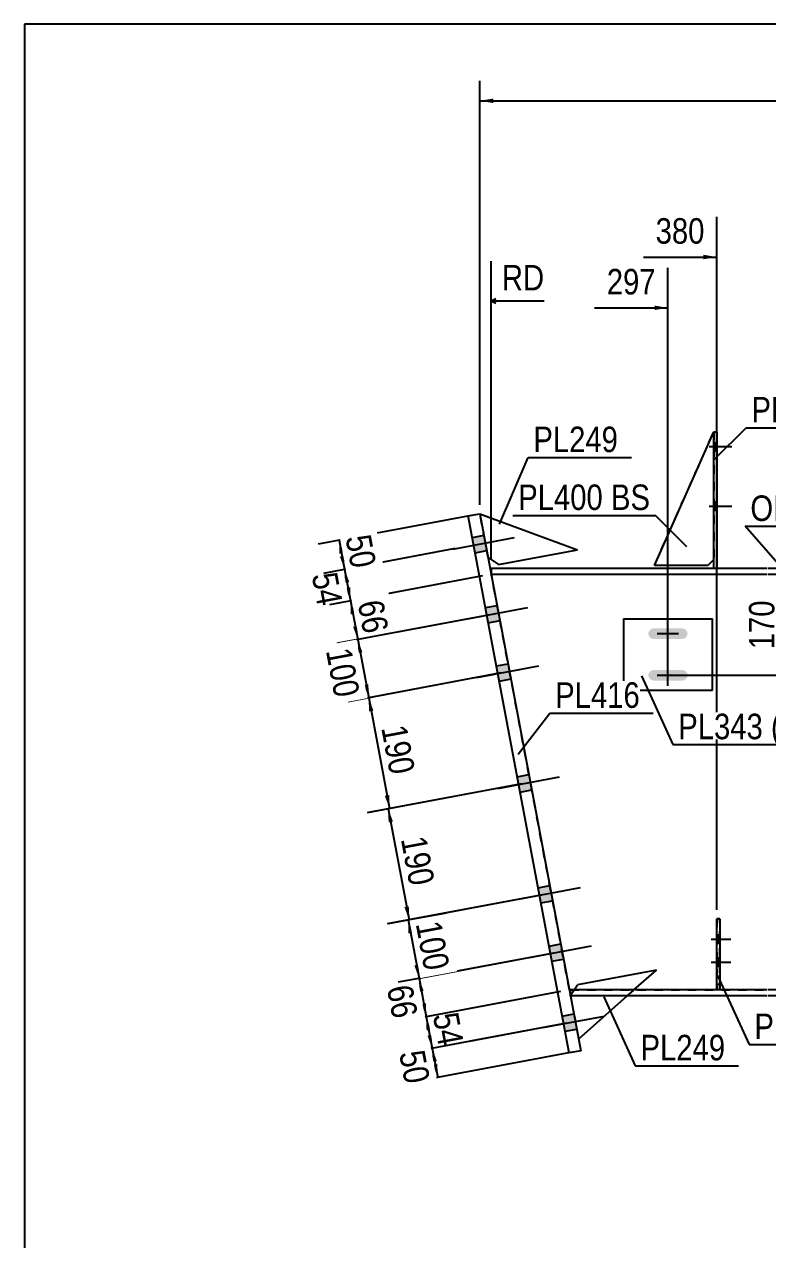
# Model space of a CAD drawing. Header units: millimetres. Extents: x -55 to 348, y -192 to 85.
# Drawn here: x -52.4 to 31, y -51.4 to 85.1 of the extents above; entities that cross this region are included whole.
import ezdxf

# ---------------------------------------------------------------- set-up
doc = ezdxf.new("R2010")
doc.units = ezdxf.units.MM
doc.linetypes.add('DXK_LINE_DOT1', pattern=[1.8814, 0.9407, -0.9407])
doc.linetypes.add('DXK_LINE_DOT2', pattern=[3.9198, 1.9599, -1.9599])
doc.styles.add('Arial Narrow', font='ARIALN.TTF', dxfattribs={"height": 0.2})

# ---------------------------------------------------------------- blocks, each defined once
blk = doc.blocks.new('Unknown-627304437-1201')
at = {"color": 5, "linetype": 'Continuous'}
for p, q in [((347.6, 85.08), (-52.4, 85.08)), ((-52.4, 85.08), (-52.4, -191.92))]:
    blk.add_line(p, q, dxfattribs=at)
blk = doc.blocks.new('Part-627304437-1729 - 1596')
at = {"color": 2, "linetype": 'Continuous'}
for p, q in [((-2.59, 29.89), (-1.28, 30.13)), ((-1.28, 30.13), (10.04, -30.15)), ((8.73, -30.39), (-2.59, 29.89)), ((10.04, -30.15), (8.73, -30.39))]:
    blk.add_line(p, q, dxfattribs=at)
blk = doc.blocks.new('Bolt-627304437-1598 - 1596')
at = {"linetype": 'Continuous'}
for points in [[(25.3, 37.2), (25.3, 38.13), (24.97, 38.13), (24.97, 37.2)], [(25.3, 37.2), (25.3, 38.13), (24.97, 38.13), (24.97, 37.2)], [(25.3, 37.2), (25.3, 38.13), (24.97, 38.13), (24.97, 37.2)], [(25.3, 30.53), (25.3, 31.47), (24.97, 31.47), (24.97, 30.53)], [(25.3, 30.53), (25.3, 31.47), (24.97, 31.47), (24.97, 30.53)], [(25.3, 30.53), (25.3, 31.47), (24.97, 31.47), (24.97, 30.53)]]:
    blk.add_hatch(color=3, dxfattribs=at).paths.add_polyline_path(points)
at = {"color": 3, "linetype": 'Continuous'}
for p, q in [((24.44, 37.67), (26.97, 37.67)), ((24.44, 37.67), (26.97, 37.67)), ((24.44, 37.67), (26.97, 37.67)), ((24.97, 38.13), (25.3, 38.13)), ((24.97, 38.13), (25.3, 38.13)), ((24.97, 38.13), (25.3, 38.13)), ((24.97, 37.2), (25.3, 37.2)), ((24.97, 37.2), (25.3, 37.2)), ((24.97, 37.2), (25.3, 37.2)), ((24.97, 31.47), (25.3, 31.47)), ((24.97, 31.47), (25.3, 31.47)), ((24.97, 31.47), (25.3, 31.47)), ((24.44, 31), (26.97, 31)), ((24.44, 31), (26.97, 31)), ((24.44, 31), (26.97, 31)), ((24.97, 30.53), (25.3, 30.53)), ((24.97, 30.53), (25.3, 30.53)), ((24.97, 30.53), (25.3, 30.53))]:
    blk.add_line(p, q, dxfattribs=at)
blk = doc.blocks.new('Bolt-627304437-1608 - 1596')
at = {"linetype": 'Continuous'}
for points in [[(-2.13, 27.46), (-1.81, 25.76), (-0.5, 26), (-0.82, 27.71)], [(-2.13, 27.46), (-1.81, 25.76), (-0.5, 26), (-0.82, 27.71)], [(-0.66, 19.6), (-0.34, 17.9), (0.98, 18.14), (0.66, 19.84)], [(-0.66, 19.6), (-0.34, 17.9), (0.98, 18.14), (0.66, 19.84)], [(0.58, 13.05), (0.9, 11.34), (2.21, 11.59), (1.89, 13.29)], [(0.58, 13.05), (0.9, 11.34), (2.21, 11.59), (1.89, 13.29)], [(2.91, 0.6), (3.23, -1.11), (4.54, -0.86), (4.22, 0.84)], [(2.91, 0.6), (3.23, -1.11), (4.54, -0.86), (4.22, 0.84)], [(5.25, -11.85), (5.57, -13.56), (6.88, -13.31), (6.56, -11.61)], [(5.25, -11.85), (5.57, -13.56), (6.88, -13.31), (6.56, -11.61)], [(6.48, -18.4), (6.8, -20.11), (8.11, -19.86), (7.79, -18.16)], [(6.48, -18.4), (6.8, -20.11), (8.11, -19.86), (7.79, -18.16)], [(7.96, -26.27), (8.28, -27.97), (9.59, -27.72), (9.27, -26.02)], [(7.96, -26.27), (8.28, -27.97), (9.59, -27.72), (9.27, -26.02)]]:
    blk.add_hatch(color=3, dxfattribs=at).paths.add_polyline_path(points)
at = {"color": 3, "linetype": 'Continuous'}
for p, q in [((-4.32, 26.17), (2.61, 27.47)), ((-4.32, 26.17), (2.61, 27.47)), ((-2.13, 27.46), (-0.82, 27.71)), ((-2.13, 27.46), (-0.82, 27.71)), ((-1.81, 25.76), (-0.5, 26)), ((-1.81, 25.76), (-0.5, 26)), ((-2.85, 18.31), (4.09, 19.61)), ((-2.85, 18.31), (4.09, 19.61)), ((-0.66, 19.6), (0.66, 19.84)), ((-0.66, 19.6), (0.66, 19.84)), ((-0.34, 17.9), (0.98, 18.14)), ((-0.34, 17.9), (0.98, 18.14)), ((-1.62, 11.75), (5.32, 13.06)), ((-1.62, 11.75), (5.32, 13.06)), ((0.58, 13.05), (1.89, 13.29)), ((0.58, 13.05), (1.89, 13.29)), ((0.9, 11.34), (2.21, 11.59)), ((0.9, 11.34), (2.21, 11.59)), ((0.72, -0.7), (7.66, 0.61)), ((0.72, -0.7), (7.66, 0.61)), ((2.91, 0.6), (4.22, 0.84)), ((2.91, 0.6), (4.22, 0.84)), ((3.23, -1.11), (4.54, -0.86)), ((3.23, -1.11), (4.54, -0.86)), ((3.06, -13.15), (10, -11.84)), ((3.06, -13.15), (10, -11.84)), ((5.25, -11.85), (6.56, -11.61)), ((5.25, -11.85), (6.56, -11.61)), ((5.57, -13.56), (6.88, -13.31)), ((5.57, -13.56), (6.88, -13.31)), ((4.29, -19.7), (11.23, -18.39)), ((4.29, -19.7), (11.23, -18.39)), ((6.48, -18.4), (7.79, -18.16)), ((6.48, -18.4), (7.79, -18.16)), ((6.8, -20.11), (8.11, -19.86)), ((6.8, -20.11), (8.11, -19.86)), ((5.77, -27.56), (12.7, -26.26)), ((5.77, -27.56), (12.7, -26.26)), ((7.96, -26.27), (9.27, -26.02)), ((7.96, -26.27), (9.27, -26.02)), ((8.28, -27.97), (9.59, -27.72)), ((8.28, -27.97), (9.59, -27.72))]:
    blk.add_line(p, q, dxfattribs=at)
blk = doc.blocks.new('Bolt-627304437-1609 - 1596')
at = {"color": 3, "linetype": 'DXK_LINE_DOT2'}
for p, q in [((24.67, -17.61), (26.87, -17.61)), ((25.3, -17.15), (25.64, -17.15)), ((25.3, -18.08), (25.64, -18.08)), ((24.67, -20.2), (26.87, -20.2)), ((25.3, -19.73), (25.64, -19.73)), ((25.3, -20.67), (25.64, -20.67))]:
    blk.add_line(p, q, dxfattribs=at)
blk = doc.blocks.new('Bolt-627304437-1615 - 1596')
at = {"linetype": 'Continuous'}
for points in [[(25.64, -18.08), (25.64, -17.15), (25.3, -17.15), (25.3, -18.08)], [(25.64, -20.67), (25.64, -19.73), (25.3, -19.73), (25.3, -20.67)]]:
    blk.add_hatch(color=3, dxfattribs=at).paths.add_polyline_path(points)
at = {"color": 3, "linetype": 'Continuous'}
for p, q in [((24.67, -17.61), (26.87, -17.61)), ((25.3, -17.15), (25.64, -17.15)), ((25.3, -18.08), (25.64, -18.08)), ((24.67, -20.2), (26.87, -20.2)), ((25.3, -19.73), (25.64, -19.73)), ((25.3, -20.67), (25.64, -20.67))]:
    blk.add_line(p, q, dxfattribs=at)
blk = doc.blocks.new('Part-627304437-2015 - 1596')
at = {"color": 2, "linetype": 'Continuous'}
for p, q in [((25.3, -23.33), (25.3, -15.33)), ((25.3, -15.33), (25.64, -15.33)), ((25.64, -15.33), (25.64, -23.33)), ((25.64, -23.33), (25.3, -23.33))]:
    blk.add_line(p, q, dxfattribs=at)
at = {"color": 7, "linetype": 'DXK_LINE_DOT1'}
blk.add_line((25.3, -22.67), (25.64, -22.67), dxfattribs=at)
blk = doc.blocks.new('Part-627304437-1702 - 1596')
at = {"color": 2, "linetype": 'Continuous'}
for p, q in [((18.52, -21.09), (9.67, -22.76)), ((16, -23.33), (18.52, -21.09)), ((9.28, -23.33), (9.67, -22.76)), ((8.89, -23.9), (8.87, -23.92)), ((9.8, -28.84), (15.25, -24))]:
    blk.add_line(p, q, dxfattribs=at)
at = {"color": 7, "linetype": 'DXK_LINE_DOT1'}
for p, q in [((8.87, -23.92), (9.28, -23.33)), ((8.87, -23.92), (9.8, -28.84)), ((15.25, -24), (16, -23.33))]:
    blk.add_line(p, q, dxfattribs=at)
blk = doc.blocks.new('Part-627304437-1638 - 1596')
at = {"color": 7, "linetype": 'DXK_LINE_DOT1'}
for p, q in [((8.76, -23.33), (0, 23.33)), ((0, 23.33), (30.97, 23.33)), ((8.89, -23.33), (30.97, -23.33))]:
    blk.add_line(p, q, dxfattribs=at)
at = {"color": 2, "linetype": 'Continuous'}
blk.add_line((8.89, -23.33), (8.76, -23.33), dxfattribs=at)
blk = doc.blocks.new('Part-627304437-1707 - 1596')
at = {"color": 2, "linetype": 'Continuous'}
for p, q in [((-1.28, 30.13), (9.66, 26.08)), ((0.81, 24.42), (9.66, 26.08)), ((-0.35, 25.22), (0.81, 24.42))]:
    blk.add_line(p, q, dxfattribs=at)
at = {"color": 7, "linetype": 'DXK_LINE_DOT1'}
blk.add_line((-0.35, 25.22), (-1.28, 30.13), dxfattribs=at)
blk = doc.blocks.new('Part-627304437-1813 - 1596')
at = {"color": 2, "linetype": 'Continuous'}
for p, q in [((24.97, 24), (24.97, 39.33)), ((24.97, 39.33), (25.3, 39.33)), ((25.3, 39.33), (25.3, 24))]:
    blk.add_line(p, q, dxfattribs=at)
at = {"color": 7, "linetype": 'DXK_LINE_DOT1'}
blk.add_line((25.3, 24), (24.97, 24), dxfattribs=at)
blk = doc.blocks.new('Part-627304437-1936 - 1596')
at = {"color": 2, "linetype": 'Continuous'}
for p, q in [((18.3, 24.33), (24.97, 39.33)), ((24.97, 25), (24.3, 24.33)), ((24.3, 24.33), (18.3, 24.33))]:
    blk.add_line(p, q, dxfattribs=at)
at = {"color": 7, "linetype": 'DXK_LINE_DOT1'}
blk.add_line((24.97, 39.33), (24.97, 25), dxfattribs=at)
blk = doc.blocks.new('Part-627304437-2109 - 1596')
at = {"color": 7, "linetype": 'DXK_LINE_DOT1'}
for p, q in [((25.3, -15.33), (25.3, -23.33)), ((25.64, -15.33), (25.3, -15.33)), ((25.64, -23.33), (25.64, -15.33))]:
    blk.add_line(p, q, dxfattribs=at)
blk = doc.blocks.new('Part-627304437-2114 - 1596')
at = {"color": 7, "linetype": 'DXK_LINE_DOT1'}
for p, q in [((18.3, 24.33), (24.97, 39.33)), ((24.97, 25), (24.3, 24.33)), ((24.3, 24.33), (18.3, 24.33))]:
    blk.add_line(p, q, dxfattribs=at)
blk = doc.blocks.new('Part-627304437-2119 - 1596')
at = {"color": 2, "linetype": 'Continuous'}
for p, q in [((0, 24), (0, 23.33)), ((30.97, 24), (0, 24)), ((0, 23.33), (30.97, 23.33)), ((48.34, 24), (31.07, 24)), ((31.07, 23.33), (48.34, 23.33)), ((65.9, 24), (48.44, 24)), ((48.44, 23.33), (65.9, 23.33)), ((70.8, 24), (66, 24)), ((66, 23.33), (70.8, 23.33)), ((70.8, 23.33), (70.8, 24))]:
    blk.add_line(p, q, dxfattribs=at)
blk = doc.blocks.new('Part-627304437-2124 - 1596')
at = {"color": 2, "linetype": 'Continuous'}
for p, q in [((8.89, -24), (8.89, -23.33)), ((25.3, -23.33), (8.89, -23.33)), ((30.97, -24), (8.89, -24)), ((30.97, -23.33), (25.64, -23.33)), ((48.34, -23.33), (31.07, -23.33)), ((48.34, -24), (31.07, -24)), ((60.24, -23.33), (48.44, -23.33)), ((65.9, -24), (48.44, -24)), ((65.9, -23.33), (60.57, -23.33)), ((70.8, -23.33), (66, -23.33)), ((70.8, -24), (66, -24)), ((70.8, -24), (70.8, -23.33))]:
    blk.add_line(p, q, dxfattribs=at)
blk = doc.blocks.new('Part-627304437-2315 - 1596')
at = {"color": 2, "linetype": 'Continuous'}
for p, q in [((14.82, 18.33), (24.82, 18.33)), ((14.82, 18.33), (14.82, 10.33)), ((24.82, 10.33), (24.82, 18.33)), ((14.82, 10.33), (24.82, 10.33))]:
    blk.add_line(p, q, dxfattribs=at)
blk = doc.blocks.new('Bolt-627304437-2318 - 1596')
at = {"linetype": 'Continuous'}
for points in [[(21.85, 16.24), (21.98, 16.44), (22.02, 16.67), (21.98, 16.9), (21.85, 17.09), (21.65, 17.22), (21.42, 17.27), (18.22, 17.27), (17.99, 17.22), (17.8, 17.09), (17.67, 16.9), (17.62, 16.67), (17.67, 16.44), (17.8, 16.24), (17.99, 16.11), (18.22, 16.07), (21.42, 16.07), (21.65, 16.11)], [(21.85, 11.58), (21.98, 11.77), (22.02, 12), (21.98, 12.23), (21.85, 12.42), (21.65, 12.55), (21.42, 12.6), (18.22, 12.6), (17.99, 12.55), (17.8, 12.42), (17.67, 12.23), (17.62, 12), (17.67, 11.77), (17.8, 11.58), (17.99, 11.45), (18.22, 11.4), (21.42, 11.4), (21.65, 11.45)]]:
    blk.add_hatch(color=3, dxfattribs=at).paths.add_polyline_path(points)
at = {"color": 3, "linetype": 'Continuous'}
for p, q in [((19.82, 15.47), (19.82, 17.87)), ((18.62, 16.67), (21.02, 16.67)), ((19.82, 10.8), (19.82, 13.2)), ((18.62, 12), (21.02, 12))]:
    blk.add_line(p, q, dxfattribs=at)
blk = doc.blocks.new('StraightDimension-627304437-2432 - 1596')
at = {"linetype": 'Continuous'}
for points in [[(-13.73, 7.95), (-13.76, 9.47), (-13.24, 8.04)], [(-11.45, -1.45), (-11.42, -2.97), (-11.95, -1.54)]]:
    blk.add_hatch(color=7, dxfattribs=at).paths.add_polyline_path(points)
at = {"color": 7, "linetype": 'Continuous'}
for p, q in [((1.06, 12.26), (-16.12, 9.03)), ((-13.76, 9.47), (-11.42, -2.97)), ((3.4, -0.18), (-13.78, -3.41))]:
    blk.add_line(p, q, dxfattribs=at)
at = {"color": 0}
blk.add_wipeout([(-11.83, -0.01), (-7.7, 0.77), (-8.93, 7.34), (-13.06, 6.56)], dxfattribs=at)
at = {"color": 3, "style": 'Arial Narrow'}
blk.add_text('190', height=2.863, rotation=-79.3661, dxfattribs=at).set_placement((-12.36, 6.09))
blk = doc.blocks.new('StraightDimension-627304437-2361 - 1596')
at = {"linetype": 'Continuous'}
for points in [[(-16.44, 22.37), (-16.47, 23.89), (-15.94, 22.46)], [(-15.84, 21.89), (-15.81, 20.37), (-16.33, 21.79)]]:
    blk.add_hatch(color=7, dxfattribs=at).paths.add_polyline_path(points)
at = {"color": 7, "linetype": 'Continuous'}
for p, q in [((-4.07, 26.22), (-18.68, 23.47)), ((-16.47, 23.89), (-15.81, 20.37)), ((-0.98, 23.15), (-18.02, 19.95))]:
    blk.add_line(p, q, dxfattribs=at)
at = {"color": 0}
blk.add_wipeout([(-19.96, 18.94), (-15.84, 19.71), (-16.73, 24.48), (-20.86, 23.71)], dxfattribs=at)
at = {"color": 3, "style": 'Arial Narrow'}
blk.add_text('54', height=2.863, rotation=-79.3661, dxfattribs=at).set_placement((-20.16, 23.23))
blk = doc.blocks.new('StraightDimension-627304437-2453 - 1596')
at = {"linetype": 'Continuous'}
for points in [[(-15.77, 18.84), (-15.81, 20.37), (-15.28, 18.94)], [(-15.02, 17.54), (-14.99, 16.02), (-15.51, 17.45)]]:
    blk.add_hatch(color=7, dxfattribs=at).paths.add_polyline_path(points)
at = {"color": 7, "linetype": 'Continuous'}
for p, q in [((-0.98, 23.15), (-18.16, 19.92)), ((-15.81, 20.37), (-14.99, 16.02)), ((-0.17, 18.8), (-17.35, 15.58))]:
    blk.add_line(p, q, dxfattribs=at)
at = {"color": 0}
blk.add_wipeout([(-14.8, 15.83), (-10.67, 16.61), (-11.57, 21.38), (-15.7, 20.61)], dxfattribs=at)
at = {"color": 3, "style": 'Arial Narrow'}
blk.add_text('66', height=2.863, rotation=-79.3661, dxfattribs=at).set_placement((-15, 20.13))
blk = doc.blocks.new('StraightDimension-627304437-2353 - 1596')
at = {"linetype": 'Continuous'}
for points in [[(-17.05, 25.64), (-17.08, 27.16), (-16.56, 25.74)], [(-16.5, 25.41), (-16.47, 23.89), (-16.99, 25.32)]]:
    blk.add_hatch(color=7, dxfattribs=at).paths.add_polyline_path(points)
at = {"color": 7, "linetype": 'Continuous'}
for p, q in [((-2.26, 29.95), (-19.44, 26.72)), ((-4.07, 26.22), (-18.83, 23.44)), ((-17.08, 27.16), (-16.47, 23.89))]:
    blk.add_line(p, q, dxfattribs=at)
at = {"color": 0}
blk.add_wipeout([(-16.18, 23.17), (-12.05, 23.94), (-12.95, 28.71), (-17.08, 27.94)], dxfattribs=at)
at = {"color": 3, "style": 'Arial Narrow'}
blk.add_text('50', height=2.863, rotation=-79.3661, dxfattribs=at).set_placement((-16.38, 27.46))
blk = doc.blocks.new('StraightDimension-627304437-2370 - 1596')
at = {"linetype": 'Continuous'}
for points in [[(-7.27, -27.87), (-7.3, -26.35), (-6.77, -27.78)], [(-6.66, -28.37), (-6.63, -29.89), (-7.16, -28.46)]]:
    blk.add_hatch(color=7, dxfattribs=at).paths.add_polyline_path(points)
at = {"color": 7, "linetype": 'Continuous'}
for p, q in [((7.78, -23.52), (-9.66, -26.79)), ((8.45, -27.06), (-8.99, -30.33)), ((-7.3, -26.35), (-6.63, -29.89))]:
    blk.add_line(p, q, dxfattribs=at)
at = {"color": 0}
blk.add_wipeout([(-6.37, -30.48), (-2.24, -29.7), (-3.14, -24.93), (-7.27, -25.7)], dxfattribs=at)
at = {"color": 3, "style": 'Arial Narrow'}
blk.add_text('54', height=2.863, rotation=-79.3661, dxfattribs=at).set_placement((-6.57, -26.18))
blk = doc.blocks.new('StraightDimension-627304437-2396 - 1596')
at = {"linetype": 'Continuous'}
for points in [[(-8.08, -23.54), (-8.11, -22.02), (-7.59, -23.45)], [(-7.33, -24.83), (-7.3, -26.35), (-7.82, -24.92)]]:
    blk.add_hatch(color=7, dxfattribs=at).paths.add_polyline_path(points)
at = {"color": 7, "linetype": 'Continuous'}
for p, q in [((6.97, -19.19), (-10.32, -22.44)), ((-8.11, -22.02), (-7.3, -26.35)), ((7.78, -23.52), (-9.51, -26.76))]:
    blk.add_line(p, q, dxfattribs=at)
at = {"color": 0}
blk.add_wipeout([(-11.53, -27.37), (-7.4, -26.6), (-8.3, -21.83), (-12.43, -22.6)], dxfattribs=at)
at = {"color": 3, "style": 'Arial Narrow'}
blk.add_text('66', height=2.863, rotation=-79.3661, dxfattribs=at).set_placement((-11.73, -23.08))
blk = doc.blocks.new('StraightDimension-627304437-2412 - 1596')
at = {"linetype": 'Continuous'}
for points in [[(-9.31, -16.99), (-9.34, -15.47), (-8.82, -16.9)], [(-8.14, -20.5), (-8.11, -22.02), (-8.63, -20.59)]]:
    blk.add_hatch(color=7, dxfattribs=at).paths.add_polyline_path(points)
at = {"color": 7, "linetype": 'Continuous'}
for p, q in [((5.74, -12.64), (-11.7, -15.92)), ((-9.34, -15.47), (-8.11, -22.02)), ((6.97, -19.19), (-10.47, -22.46))]:
    blk.add_line(p, q, dxfattribs=at)
at = {"color": 0}
blk.add_wipeout([(-7.96, -22), (-3.83, -21.23), (-5.07, -14.66), (-9.19, -15.43)], dxfattribs=at)
at = {"color": 3, "style": 'Arial Narrow'}
blk.add_text('100', height=2.863, rotation=-79.3661, dxfattribs=at).set_placement((-8.49, -15.91))
blk = doc.blocks.new('StraightDimension-627304437-2420 - 1596')
at = {"linetype": 'Continuous'}
for points in [[(-11.53, -4.52), (-11.57, -2.99), (-11.04, -4.42)], [(-9.26, -13.93), (-9.23, -15.45), (-9.75, -14.02)]]:
    blk.add_hatch(color=7, dxfattribs=at).paths.add_polyline_path(points)
at = {"color": 7, "linetype": 'Continuous'}
for p, q in [((3.4, -0.18), (-13.92, -3.44)), ((-11.57, -2.99), (-9.23, -15.45)), ((5.74, -12.64), (-11.58, -15.9))]:
    blk.add_line(p, q, dxfattribs=at)
at = {"color": 0}
blk.add_wipeout([(-9.63, -12.48), (-5.5, -11.71), (-6.74, -5.14), (-10.86, -5.91)], dxfattribs=at)
at = {"color": 3, "style": 'Arial Narrow'}
blk.add_text('190', height=2.863, rotation=-79.3661, dxfattribs=at).set_placement((-10.16, -6.39))
blk = doc.blocks.new('StraightDimension-627304437-2444 - 1596')
at = {"linetype": 'Continuous'}
for points in [[(-14.96, 14.5), (-14.99, 16.02), (-14.47, 14.59)], [(-13.79, 10.99), (-13.76, 9.47), (-14.28, 10.9)]]:
    blk.add_hatch(color=7, dxfattribs=at).paths.add_polyline_path(points)
at = {"color": 7, "linetype": 'Continuous'}
for p, q in [((-0.17, 18.8), (-17.2, 15.6)), ((-14.99, 16.02), (-13.76, 9.47)), ((1.06, 12.26), (-15.97, 9.06))]:
    blk.add_line(p, q, dxfattribs=at)
at = {"color": 0}
blk.add_wipeout([(-18.03, 8.66), (-13.91, 9.43), (-15.14, 16), (-19.27, 15.23)], dxfattribs=at)
at = {"color": 3, "style": 'Arial Narrow'}
blk.add_text('100', height=2.863, rotation=-79.3661, dxfattribs=at).set_placement((-18.57, 14.75))
blk = doc.blocks.new('StraightDimension-627304437-2460 - 1596')
at = {"linetype": 'Continuous'}
for points in [[(-6.6, -31.41), (-6.63, -29.89), (-6.11, -31.32)], [(-6.05, -31.64), (-6.02, -33.16), (-6.54, -31.74)]]:
    blk.add_hatch(color=7, dxfattribs=at).paths.add_polyline_path(points)
at = {"color": 7, "linetype": 'Continuous'}
for p, q in [((8.45, -27.06), (-8.84, -30.3)), ((-6.63, -29.89), (-6.02, -33.16)), ((9.06, -30.33), (-8.23, -33.58))]:
    blk.add_line(p, q, dxfattribs=at)
at = {"color": 0}
blk.add_wipeout([(-10.15, -34.72), (-6.02, -33.94), (-6.92, -29.17), (-11.05, -29.94)], dxfattribs=at)
at = {"color": 3, "style": 'Arial Narrow'}
blk.add_text('50', height=2.863, rotation=-79.3661, dxfattribs=at).set_placement((-10.35, -30.42))
blk = doc.blocks.new('StraightDimension-627304437-2759 - 1596')
at = {"linetype": 'Continuous'}
blk.add_hatch(color=7, dxfattribs=at).paths.add_polyline_path([(0.22, 76.24), (-1.28, 76.49), (0.22, 76.74)])
at = {"color": 7, "linetype": 'Continuous'}
for p, q in [((-1.28, 31.13), (-1.28, 78.74)), ((-1.28, 76.49), (319.43, 76.49))]:
    blk.add_line(p, q, dxfattribs=at)
blk = doc.blocks.new('StraightDimension-627304437-10018 - 1596')
at = {"linetype": 'Continuous'}
blk.add_hatch(color=7, dxfattribs=at).paths.add_polyline_path([(23.8, 59.2), (25.3, 58.95), (23.8, 58.7)])
at = {"color": 7, "linetype": 'Continuous'}
for p, q in [((25.3, -14.33), (25.3, 63.45)), ((17.07, 58.95), (25.3, 58.95))]:
    blk.add_line(p, q, dxfattribs=at)
at = {"color": 0}
blk.add_wipeout([(24.53, 59.85), (24.53, 64.05), (17.84, 64.05), (17.84, 59.85)], dxfattribs=at)
at = {"color": 3, "style": 'Arial Narrow'}
blk.add_text('380', height=2.863, dxfattribs=at).set_placement((18.44, 60.45))
blk = doc.blocks.new('StraightDimension-627304437-10019 - 1596')
at = {"linetype": 'Continuous'}
blk.add_hatch(color=7, dxfattribs=at).paths.add_polyline_path([(18.32, 53.5), (19.82, 53.25), (18.32, 53)])
at = {"color": 7, "linetype": 'Continuous'}
for p, q in [((19.82, 13), (19.82, 57.75)), ((11.59, 53.25), (19.82, 53.25))]:
    blk.add_line(p, q, dxfattribs=at)
at = {"color": 0, "linetype": 'Continuous'}
blk.add_wipeout([(6.53, 54.6), (6.53, 58.8), (0.59, 58.8), (0.59, 54.6)], dxfattribs=at)
at = {"color": 7, "linetype": 'Continuous'}
for p, q in [((0, 25), (0, 58.5)), ((0.5, 54.25), (0, 54)), ((0.5, 53.75), (0, 54)), ((5.93, 54), (0, 54))]:
    blk.add_line(p, q, dxfattribs=at)
at = {"color": 3, "linetype": 'Continuous', "style": 'Arial Narrow'}
blk.add_text('RD', height=2.863, dxfattribs=at).set_placement((1.19, 55.2))
at = {"color": 0}
blk.add_wipeout([(19.05, 54.15), (19.05, 58.35), (12.36, 58.35), (12.36, 54.15)], dxfattribs=at)
at = {"color": 3, "style": 'Arial Narrow'}
blk.add_text('297', height=2.863, dxfattribs=at).set_placement((12.96, 54.75))
blk = doc.blocks.new('StraightDimension-627304437-10226 - 1596')
at = {"linetype": 'Continuous'}
for points in [[(32.27, 21.83), (32.52, 23.33), (32.77, 21.83)], [(32.77, 13.5), (32.52, 12), (32.27, 13.5)]]:
    blk.add_hatch(color=7, dxfattribs=at).paths.add_polyline_path(points)
at = {"color": 7, "linetype": 'Continuous'}
for p, q in [((31.97, 23.33), (34.92, 23.33)), ((32.52, 12), (32.52, 23.33)), ((20.82, 12), (34.92, 12))]:
    blk.add_line(p, q, dxfattribs=at)
at = {"color": 0}
blk.add_wipeout([(32.37, 21.01), (28.17, 21.01), (28.17, 14.32), (32.37, 14.32)], dxfattribs=at)
at = {"color": 3, "style": 'Arial Narrow'}
blk.add_text('170', height=2.863, rotation=90.0002, dxfattribs=at).set_placement((31.77, 14.92))
blk = doc.blocks.new('MarkSet-627304437-2940 - 1596')
at = {"color": 0}
for points in [[(12.53, 30.55), (12.53, 33.55), (3.02, 33.55), (3.02, 30.55)], [(17.81, 30.55), (17.81, 33.55), (13.43, 33.55), (13.43, 30.55)]]:
    blk.add_wipeout(points, dxfattribs=at)
for points in [[(12.53, 30.55), (12.53, 33.55), (3.02, 33.55), (3.02, 30.55)], [(17.81, 30.55), (17.81, 33.55), (13.43, 33.55), (13.43, 30.55)]]:
    blk.add_wipeout(points, dxfattribs=at)
at = {"color": 7, "linetype": 'Continuous'}
for p in [(2.42, 29.95), (21.94, 26.42)]:
    blk.add_line(p, (18.41, 29.95), dxfattribs=at)
at = {"color": 3, "style": 'Arial Narrow'}
for s, p in [('PL400', (3.02, 30.55)), ('BS', (13.43, 30.55))]:
    blk.add_text(s, height=2.863, dxfattribs=at).set_placement(p)
blk = doc.blocks.new('Mark-627304437-1698 - 1596')
at = {"color": 0}
blk.add_wipeout([(26.25, -31.23), (26.25, -28.23), (16.75, -28.23), (16.75, -31.23)], dxfattribs=at)
blk.add_wipeout([(26.25, -31.23), (26.25, -28.23), (16.75, -28.23), (16.75, -31.23)], dxfattribs=at)
at = {"color": 7, "linetype": 'Continuous'}
for p, q in [((12.62, -24.1), (16.15, -31.83)), ((16.15, -31.83), (27.75, -31.83))]:
    blk.add_line(p, q, dxfattribs=at)
at = {"color": 3, "style": 'Arial Narrow'}
blk.add_text('PL249', height=2.863, dxfattribs=at).set_placement((16.75, -31.23))
blk = doc.blocks.new('Mark-627304437-1703 - 1596')
at = {"color": 0}
blk.add_wipeout([(14.23, 37.05), (14.23, 40.05), (4.72, 40.05), (4.72, 37.05)], dxfattribs=at)
blk.add_wipeout([(14.23, 37.05), (14.23, 40.05), (4.72, 40.05), (4.72, 37.05)], dxfattribs=at)
at = {"color": 7, "linetype": 'Continuous'}
for p, q in [((0.93, 28.97), (4.12, 36.45)), ((4.12, 36.45), (15.73, 36.45))]:
    blk.add_line(p, q, dxfattribs=at)
at = {"color": 3, "style": 'Arial Narrow'}
blk.add_text('PL249', height=2.863, dxfattribs=at).set_placement((4.72, 37.05))
blk = doc.blocks.new('Mark-627304437-1725 - 1596')
at = {"color": 0}
blk.add_wipeout([(16.67, 8.34), (16.67, 11.34), (7.17, 11.34), (7.17, 8.34)], dxfattribs=at)
blk.add_wipeout([(16.67, 8.34), (16.67, 11.34), (7.17, 11.34), (7.17, 8.34)], dxfattribs=at)
at = {"color": 7, "linetype": 'Continuous'}
for p, q in [((3.03, 3.13), (6.57, 7.74)), ((6.57, 7.74), (18.17, 7.74))]:
    blk.add_line(p, q, dxfattribs=at)
at = {"color": 3, "style": 'Arial Narrow'}
blk.add_text('PL416', height=2.863, dxfattribs=at).set_placement((7.17, 8.34))
blk = doc.blocks.new('Mark-627304437-1809 - 1596')
at = {"color": 0}
blk.add_wipeout([(38.69, 40.38), (38.69, 43.38), (29.19, 43.38), (29.19, 40.38)], dxfattribs=at)
blk.add_wipeout([(38.69, 40.38), (38.69, 43.38), (29.19, 43.38), (29.19, 40.38)], dxfattribs=at)
at = {"color": 7, "linetype": 'Continuous'}
for p, q in [((25.05, 36.25), (28.59, 39.78)), ((28.59, 39.78), (40.19, 39.78))]:
    blk.add_line(p, q, dxfattribs=at)
at = {"color": 3, "style": 'Arial Narrow'}
blk.add_text('PL165', height=2.863, dxfattribs=at).set_placement((29.19, 40.38))
blk = doc.blocks.new('Mark-627304437-2115 - 1596')
at = {"color": 0}
blk.add_wipeout([(39.11, 29.32), (39.11, 32.32), (29.07, 32.32), (29.07, 29.32)], dxfattribs=at)
blk.add_wipeout([(39.11, 29.32), (39.11, 32.32), (29.07, 32.32), (29.07, 29.32)], dxfattribs=at)
at = {"color": 7, "linetype": 'Continuous'}
for p, q in [((32.65, 24), (28.47, 28.72)), ((28.47, 28.72), (40.61, 28.72))]:
    blk.add_line(p, q, dxfattribs=at)
at = {"color": 3, "style": 'Arial Narrow'}
blk.add_text('OF121', height=2.863, dxfattribs=at).set_placement((29.07, 29.32))
blk = doc.blocks.new('Mark-627304437-2311 - 1596')
at = {"color": 0}
for points in [[(30.48, 4.82), (30.48, 7.82), (20.98, 7.82), (20.98, 4.82)], [(39.05, 4.82), (39.05, 7.82), (31.38, 7.82), (31.38, 4.82)]]:
    blk.add_wipeout(points, dxfattribs=at)
for points in [[(30.48, 4.82), (30.48, 7.82), (20.98, 7.82), (20.98, 4.82)], [(39.05, 4.82), (39.05, 7.82), (31.38, 7.82), (31.38, 4.82)]]:
    blk.add_wipeout(points, dxfattribs=at)
at = {"color": 7, "linetype": 'Continuous'}
for p, q in [((16.84, 11.95), (20.38, 4.22)), ((20.38, 4.22), (39.65, 4.22))]:
    blk.add_line(p, q, dxfattribs=at)
at = {"color": 3, "style": 'Arial Narrow'}
for s, p in [('PL343', (20.98, 4.82)), ('(N/', (31.38, 4.82)), ('S)', (35.76, 4.82))]:
    blk.add_text(s, height=2.863, dxfattribs=at).set_placement(p)
blk = doc.blocks.new('MarkSet-627304437-2934 - 1596')
at = {"color": 0}
for points in [[(39.03, -28.85), (39.03, -25.85), (29.52, -25.85), (29.52, -28.85)], [(44.31, -28.85), (44.31, -25.85), (39.93, -25.85), (39.93, -28.85)]]:
    blk.add_wipeout(points, dxfattribs=at)
for points in [[(39.03, -28.85), (39.03, -25.85), (29.52, -25.85), (29.52, -28.85)], [(44.31, -28.85), (44.31, -25.85), (39.93, -25.85), (39.93, -28.85)]]:
    blk.add_wipeout(points, dxfattribs=at)
at = {"color": 7, "linetype": 'Continuous'}
for p, q in [((25.39, -21.71), (28.92, -29.45)), ((28.92, -29.45), (44.91, -29.45))]:
    blk.add_line(p, q, dxfattribs=at)
at = {"color": 3, "style": 'Arial Narrow'}
for s, p in [('PL407', (29.52, -28.85)), ('BS', (39.93, -28.85))]:
    blk.add_text(s, height=2.863, dxfattribs=at).set_placement(p)

msp = doc.modelspace()

# ---------------------------------------------------------------- block references
for name in ['Unknown-627304437-1201', 'Part-627304437-1936 - 1596', 'Part-627304437-2114 - 1596', 'Part-627304437-1813 - 1596', 'Bolt-627304437-1598 - 1596', 'Part-627304437-1729 - 1596', 'Part-627304437-1707 - 1596', 'Bolt-627304437-1608 - 1596', 'Part-627304437-2119 - 1596', 'Part-627304437-1638 - 1596', 'Part-627304437-2315 - 1596', 'Bolt-627304437-2318 - 1596', 'Part-627304437-2015 - 1596', 'Part-627304437-2109 - 1596', 'Bolt-627304437-1609 - 1596', 'Bolt-627304437-1615 - 1596', 'Part-627304437-1702 - 1596', 'Part-627304437-2124 - 1596']:
    msp.add_blockref(name, (0, 0))

# ---------------------------------------------------------------- next in the draw order: block references
for name in ['StraightDimension-627304437-2361 - 1596', 'StraightDimension-627304437-2432 - 1596', 'StraightDimension-627304437-2370 - 1596', 'Mark-627304437-1698 - 1596']:
    msp.add_blockref(name, (0, 0))

# ---------------------------------------------------------------- next in the draw order: block references
for name in ['StraightDimension-627304437-2453 - 1596', 'StraightDimension-627304437-2396 - 1596', 'MarkSet-627304437-2934 - 1596']:
    msp.add_blockref(name, (0, 0))

# ---------------------------------------------------------------- next in the draw order: block references
for name in ['StraightDimension-627304437-2353 - 1596', 'StraightDimension-627304437-2444 - 1596', 'StraightDimension-627304437-2412 - 1596', 'StraightDimension-627304437-2460 - 1596']:
    msp.add_blockref(name, (0, 0))

# ---------------------------------------------------------------- next in the draw order: block references
msp.add_blockref('StraightDimension-627304437-2420 - 1596', (0, 0))

# ---------------------------------------------------------------- next in the draw order: block references
msp.add_blockref('StraightDimension-627304437-2759 - 1596', (0, 0))

# ---------------------------------------------------------------- next in the draw order: block references
msp.add_blockref('StraightDimension-627304437-10018 - 1596', (0, 0))

# ---------------------------------------------------------------- next in the draw order: block references
for name in ['StraightDimension-627304437-10019 - 1596', 'Mark-627304437-1809 - 1596', 'StraightDimension-627304437-10226 - 1596', 'Mark-627304437-1725 - 1596']:
    msp.add_blockref(name, (0, 0))

# ---------------------------------------------------------------- next in the draw order: block references
for name in ['MarkSet-627304437-2940 - 1596', 'Mark-627304437-2115 - 1596', 'Mark-627304437-2311 - 1596']:
    msp.add_blockref(name, (0, 0))

# ---------------------------------------------------------------- next in the draw order: block references
msp.add_blockref('Mark-627304437-1703 - 1596', (0, 0))

doc.saveas('drawing.dxf')
